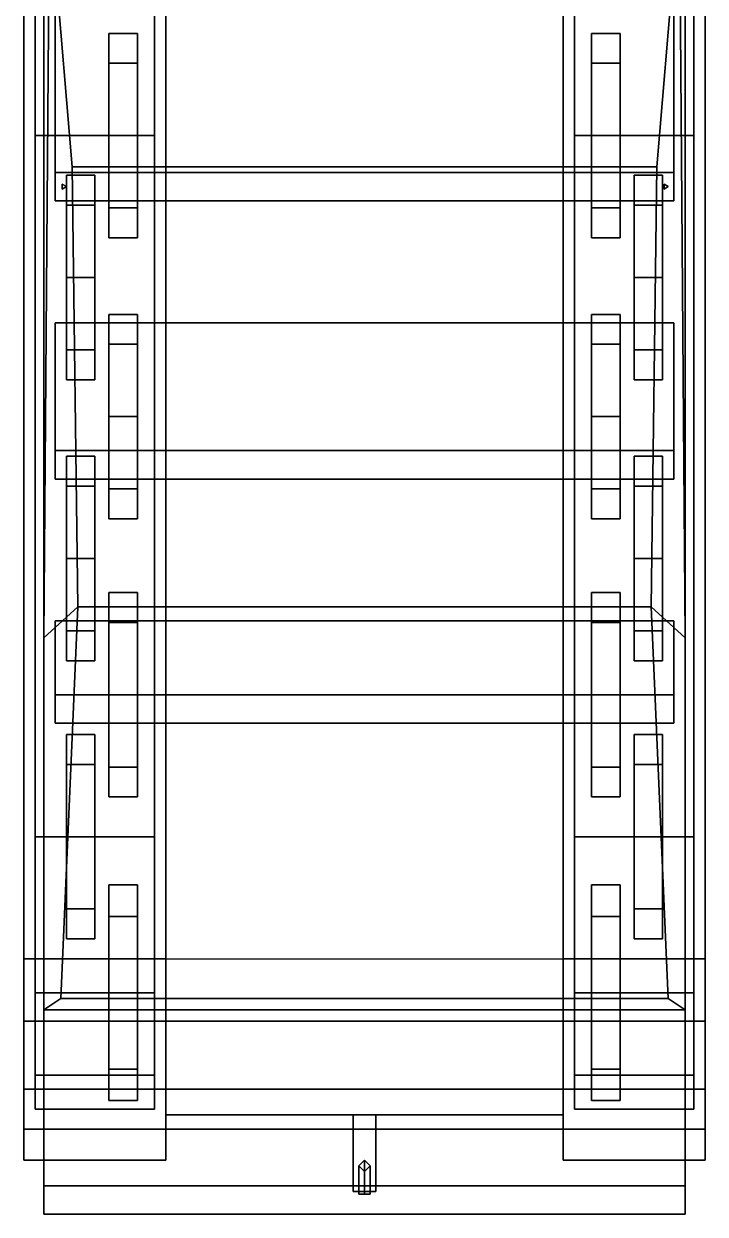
# Model space of a CAD drawing. Extents: x -1.2 to 1.2, y -3.4 to 3.4.
# Drawn here: x -1.2 to 1.2, y -3.4 to 0.794 of the extents above; entities that cross this region are included whole.
import ezdxf

# ---------------------------------------------------------------- set-up
doc = ezdxf.new("R2010")
doc.units = 0
doc.layers.get('0').update_dxf_attribs({"linetype": 'CONTINUOUS'})
for name, color, linetype in [('MUDGUARDS', 6, 'CONTINUOUS'), ('TENT', 3, 'CONTINUOUS'), ('TRACKS', 5, 'CONTINUOUS'), ('WHEELS', 2, 'CONTINUOUS')]:
    doc.layers.add(name, color=color, linetype=linetype)

msp = doc.modelspace()

# ---------------------------------------------------------------- linework, layer by layer
for points in [[(-0.7, 2.76, 0.4), (-0.7, -3.05, 0.4), (-0.7, -3.05, 0.85), (-0.7, 2.76, 0.85)], [(0.7, 2.76, 0.4), (0.7, -3.05, 0.4), (-0.7, -3.05, 0.4), (-0.7, 2.76, 0.4)], [(0.7, -3.05, 0.85), (0.7, -3.05, 0.4), (0.7, 2.76, 0.4), (0.7, 2.76, 0.85)], [(-1.13, 1.52, 1.2), (-1.13, -3.4, 1.2), (1.13, -3.4, 1.2), (1.13, 1.52, 1.2)], [(-1.13, 1.52, 1.1), (-1.13, -3.4, 1.1), (-1.13, -3.4, 1.2), (-1.13, 1.52, 1.2)], [(1.13, -3.4, 1.2), (1.13, -3.4, 1.1), (1.13, 1.52, 1.1), (1.13, 1.52, 1.2)], [(-1.09, 0.91, 1.2), (-1.09, 0.27, 1.2), (-1.09, 0.27, 1.42), (-1.09, 0.91, 1.42)], [(-1.09, 0.91, 1.42), (-1.09, 0.27, 1.42), (1.09, 0.27, 1.42), (1.09, 0.91, 1.42)], [(1.09, 0.27, 1.42), (1.09, 0.27, 1.2), (1.09, 0.91, 1.2), (1.09, 0.91, 1.42)], [(-1.09, 0.27, 1.2), (-1.09, 0.17, 1.2), (-1.09, 0.17, 1.98), (-1.09, 0.27, 1.95)], [(1.09, 0.27, 1.95), (1.09, 0.27, 1.42), (-1.09, 0.27, 1.42), (-1.09, 0.27, 1.95)], [(-1.09, 0.27, 1.95), (-1.09, 0.17, 1.98), (1.09, 0.17, 1.98), (1.09, 0.27, 1.95)], [(1.09, 0.17, 1.98), (1.09, 0.17, 1.2), (1.09, 0.27, 1.2), (1.09, 0.27, 1.95)], [(-1.05, 0.22, 1.96), (-1.065, 0.2287, 1.96), (-1.065, 0.2287, 2.48), (-1.05, 0.22, 2.49)], [(-1.065, 0.2287, 1.96), (-1.065, 0.2113, 1.96), (-1.065, 0.2113, 2.48), (-1.065, 0.2287, 2.48)], [(-1.065, 0.2113, 1.96), (-1.05, 0.22, 1.96), (-1.05, 0.22, 2.49), (-1.065, 0.2113, 2.48)], [(1.055, 0.2287, 1.96), (1.055, 0.2113, 1.96), (1.055, 0.2113, 2.5), (1.055, 0.2287, 2.5)], [(1.07, 0.22, 1.96), (1.055, 0.2287, 1.96), (1.055, 0.2287, 2.5), (1.07, 0.22, 2.49)], [(1.055, 0.2113, 1.96), (1.07, 0.22, 1.96), (1.07, 0.22, 2.49), (1.055, 0.2113, 2.5)], [(-1.09, 0.17, 1.98), (-1.09, 0.17, 1.2), (1.09, 0.17, 1.2), (1.09, 0.17, 1.98)], [(-1.09, -0.26, 1.2), (-1.09, -0.71, 1.2), (-1.09, -0.71, 1.51), (-1.09, -0.26, 1.51)], [(1.09, -0.26, 1.51), (1.09, -0.26, 1.2), (-1.09, -0.26, 1.2), (-1.09, -0.26, 1.51)], [(-1.09, -0.26, 1.51), (-1.09, -0.71, 1.51), (1.09, -0.71, 1.51), (1.09, -0.26, 1.51)], [(1.09, -0.71, 1.51), (1.09, -0.71, 1.2), (1.09, -0.26, 1.2), (1.09, -0.26, 1.51)], [(-1.09, -0.71, 1.2), (-1.09, -0.81, 1.2), (-1.09, -0.81, 1.98), (-1.09, -0.71, 1.95)], [(1.09, -0.71, 1.95), (1.09, -0.71, 1.51), (-1.09, -0.71, 1.51), (-1.09, -0.71, 1.95)], [(-1.09, -0.71, 1.95), (-1.09, -0.81, 1.98), (1.09, -0.81, 1.98), (1.09, -0.71, 1.95)], [(1.09, -0.81, 1.98), (1.09, -0.81, 1.2), (1.09, -0.71, 1.2), (1.09, -0.71, 1.95)], [(-1.09, -0.81, 1.98), (-1.09, -0.81, 1.2), (1.09, -0.81, 1.2), (1.09, -0.81, 1.98)], [(-1.09, -1.31, 1.2), (-1.09, -1.57, 1.2), (-1.09, -1.57, 1.51), (-1.09, -1.31, 1.51)], [(-1.09, -1.31, 1.51), (-1.09, -1.57, 1.51), (1.09, -1.57, 1.51), (1.09, -1.31, 1.51)], [(1.09, -1.31, 1.51), (1.09, -1.31, 1.2), (-1.09, -1.31, 1.2), (-1.09, -1.31, 1.51)], [(1.09, -1.57, 1.51), (1.09, -1.57, 1.2), (1.09, -1.31, 1.2), (1.09, -1.31, 1.51)], [(-1.09, -1.57, 1.2), (-1.09, -1.67, 1.2), (-1.09, -1.67, 1.98), (-1.09, -1.57, 1.95)], [(-1.09, -1.57, 1.95), (-1.09, -1.67, 1.98), (1.09, -1.67, 1.98), (1.09, -1.57, 1.95)], [(1.09, -1.57, 1.95), (1.09, -1.57, 1.51), (-1.09, -1.57, 1.52), (-1.09, -1.57, 1.95)], [(1.09, -1.67, 1.98), (1.09, -1.67, 1.2), (1.09, -1.57, 1.2), (1.09, -1.57, 1.95)], [(-1.09, -1.67, 1.98), (-1.09, -1.67, 1.2), (1.09, -1.67, 1.2), (1.09, -1.67, 1.98)], [(-1.13, -2.72, 1.08), (-1.13, -2.96, 0.99), (-1.13, -2.85, 1.1), (-1.13, -2.5, 1.1)], [(1.13, -2.5, 1.1), (1.13, -2.72, 1.08), (-1.13, -2.72, 1.08), (-1.13, -2.5, 1.1)], [(1.13, -2.85, 1.1), (1.13, -2.96, 0.99), (1.13, -2.72, 1.08), (1.13, -2.5, 1.1)], [(1.13, -2.72, 1.08), (1.13, -2.96, 0.99), (-1.13, -2.96, 0.99), (-1.13, -2.72, 1.08)], [(-1.13, -3.1, 0.85), (-1.13, -3.3, 0.85), (-1.13, -3.4, 1.1), (-1.13, -2.85, 1.1)], [(1.13, -3.4, 1.1), (1.13, -3.3, 0.85), (1.13, -3.1, 0.85), (1.13, -2.85, 1.1)], [(1.13, -2.96, 0.99), (1.13, -3.1, 0.85), (-1.13, -3.1, 0.85), (-1.13, -2.96, 0.99)], [(-0.7, -3.05, 0.85), (-0.7, -3.05, 0.4), (0.7, -3.05, 0.4), (0.7, -3.05, 0.85)], [(-0.04, -3.32, 0.49), (0.04, -3.32, 0.49), (0.04, -3.05, 0.49), (-0.04, -3.05, 0.49)], [(0.04, -3.05, 0.49), (0.04, -3.32, 0.49), (-0.04, -3.32, 0.49), (-0.04, -3.05, 0.49)], [(0.04, -3.05, 0.63), (0.04, -3.32, 0.63), (-0.04, -3.32, 0.63), (-0.04, -3.05, 0.63)], [(-0.04, -3.32, 0.63), (0.04, -3.32, 0.63), (0.04, -3.05, 0.63), (-0.04, -3.05, 0.63)], [(1.13, -3.1, 0.85), (1.13, -3.3, 0.85), (-1.13, -3.3, 0.85), (-1.13, -3.1, 0.85)], [(0, -3.21, 0.39), (-0.02, -3.23, 0.39), (-0.02, -3.23, 0.72), (0, -3.21, 0.74)], [(-0.02, -3.33, 0.72), (0, -3.33, 0.74), (0, -3.21, 0.74), (-0.02, -3.23, 0.72)], [(-0.02, -3.23, 0.39), (0, -3.25, 0.39), (0.02, -3.23, 0.39), (0, -3.21, 0.39)], [(0.02, -3.23, 0.39), (0, -3.21, 0.39), (0, -3.21, 0.74), (0.02, -3.23, 0.72)], [(0, -3.33, 0.74), (0.02, -3.33, 0.72), (0.02, -3.23, 0.72), (0, -3.21, 0.74)], [(-0.02, -3.23, 0.39), (0, -3.25, 0.39), (0, -3.25, 0.7), (-0.02, -3.23, 0.72)], [(0, -3.33, 0.7), (-0.02, -3.33, 0.72), (-0.02, -3.23, 0.72), (0, -3.25, 0.7)], [(0, -3.25, 0.39), (0.02, -3.23, 0.39), (0.02, -3.23, 0.72), (0, -3.25, 0.7)], [(0.02, -3.33, 0.72), (0, -3.33, 0.7), (0, -3.25, 0.7), (0.02, -3.23, 0.72)], [(-1.13, -3.4, 1.1), (-1.13, -3.3, 0.85), (1.13, -3.3, 0.85), (1.13, -3.4, 1.1)], [(0, -3.33, 0.7), (0.02, -3.33, 0.72), (0, -3.33, 0.74), (-0.02, -3.33, 0.72)], [(-1.13, -3.4, 1.2), (-1.13, -3.4, 1.1), (1.13, -3.4, 1.1), (1.13, -3.4, 1.2)]]:
    msp.add_3dface(points)
at = {"color": 1}
for points in [[(-1.13, -3.4, 1.24), (-1.13, -3.4, 1.2), (-1.13, 1.42, 1.2), (-1.13, 1.42, 1.24)], [(-1.13, 1.42, 1.2), (-1.13, -3.4, 1.2), (-1.13, -3.4, 1.24), (-1.13, 1.42, 1.24)], [(1.13, 1.42, 1.2), (1.13, -3.4, 1.2), (1.13, -3.4, 1.24), (1.13, 1.42, 1.24)], [(1.13, -3.4, 1.24), (1.13, -3.4, 1.2), (1.13, 1.42, 1.2), (1.13, 1.42, 1.24)], [(-1.13, 0.73, 1.24), (-1.13, 0.67, 1.24), (-1.13, 0.67, 1.75), (-1.13, 0.73, 1.75)], [(-1.13, 0.67, 1.75), (-1.13, 0.67, 1.24), (-1.13, 0.73, 1.24), (-1.13, 0.73, 1.75)], [(-1.13, 0.73, 1.75), (-1.13, 0.67, 1.75), (-1.13, 0.67, 1.82), (-1.13, 0.71, 1.8)], [(-1.13, 0.67, 1.82), (-1.13, 0.67, 1.75), (-1.13, 0.73, 1.75), (-1.13, 0.71, 1.8)], [(1.13, 0.67, 1.75), (1.13, 0.67, 1.24), (1.13, 0.73, 1.24), (1.13, 0.73, 1.75)], [(1.13, 0.73, 1.24), (1.13, 0.67, 1.24), (1.13, 0.67, 1.75), (1.13, 0.73, 1.75)], [(1.13, 0.67, 1.82), (1.13, 0.67, 1.75), (1.13, 0.73, 1.75), (1.13, 0.71, 1.8)], [(1.13, 0.73, 1.75), (1.13, 0.67, 1.75), (1.13, 0.67, 1.82), (1.13, 0.71, 1.8)], [(-1.13, 0.18, 1.82), (-1.13, 0.18, 1.24), (-1.13, 0.67, 1.24), (-1.13, 0.67, 1.82)], [(-1.13, 0.67, 1.24), (-1.13, 0.18, 1.24), (-1.13, 0.18, 1.82), (-1.13, 0.67, 1.82)], [(1.13, 0.67, 1.24), (1.13, 0.18, 1.24), (1.13, 0.18, 1.82), (1.13, 0.67, 1.82)], [(1.13, 0.18, 1.82), (1.13, 0.18, 1.24), (1.13, 0.67, 1.24), (1.13, 0.67, 1.82)], [(-1.13, 0.12, 1.75), (-1.13, 0.12, 1.24), (-1.13, 0.18, 1.24), (-1.13, 0.18, 1.75)], [(-1.13, 0.18, 1.24), (-1.13, 0.12, 1.24), (-1.13, 0.12, 1.75), (-1.13, 0.18, 1.75)], [(-1.13, 0.18, 1.75), (-1.13, 0.12, 1.75), (-1.13, 0.14, 1.8), (-1.13, 0.18, 1.82)], [(-1.13, 0.14, 1.8), (-1.13, 0.12, 1.75), (-1.13, 0.18, 1.75), (-1.13, 0.18, 1.82)], [(1.13, 0.18, 1.24), (1.13, 0.12, 1.24), (1.13, 0.12, 1.75), (1.13, 0.18, 1.75)], [(1.13, 0.12, 1.75), (1.13, 0.12, 1.24), (1.13, 0.18, 1.24), (1.13, 0.18, 1.75)], [(1.13, 0.14, 1.8), (1.13, 0.12, 1.75), (1.13, 0.18, 1.75), (1.13, 0.18, 1.82)], [(1.13, 0.18, 1.75), (1.13, 0.12, 1.75), (1.13, 0.14, 1.8), (1.13, 0.18, 1.82)], [(-1.13, -0.41, 1.24), (-1.13, -0.47, 1.24), (-1.13, -0.47, 1.75), (-1.13, -0.41, 1.75)], [(-1.13, -0.47, 1.75), (-1.13, -0.47, 1.24), (-1.13, -0.41, 1.24), (-1.13, -0.41, 1.75)], [(-1.13, -0.41, 1.75), (-1.13, -0.47, 1.75), (-1.13, -0.47, 1.82), (-1.13, -0.43, 1.8)], [(-1.13, -0.47, 1.82), (-1.13, -0.47, 1.75), (-1.13, -0.41, 1.75), (-1.13, -0.43, 1.8)], [(1.13, -0.47, 1.82), (1.13, -0.47, 1.75), (1.13, -0.41, 1.75), (1.13, -0.43, 1.8)], [(1.13, -0.41, 1.75), (1.13, -0.47, 1.75), (1.13, -0.47, 1.82), (1.13, -0.43, 1.8)], [(1.13, -0.47, 1.75), (1.13, -0.47, 1.24), (1.13, -0.41, 1.24), (1.13, -0.41, 1.75)], [(1.13, -0.41, 1.24), (1.13, -0.47, 1.24), (1.13, -0.47, 1.75), (1.13, -0.41, 1.75)], [(-1.13, -0.89, 1.82), (-1.13, -0.89, 1.24), (-1.13, -0.47, 1.24), (-1.13, -0.47, 1.82)], [(-1.13, -0.47, 1.24), (-1.13, -0.89, 1.24), (-1.13, -0.89, 1.82), (-1.13, -0.47, 1.82)], [(1.13, -0.47, 1.24), (1.13, -0.89, 1.24), (1.13, -0.89, 1.82), (1.13, -0.47, 1.82)], [(1.13, -0.89, 1.82), (1.13, -0.89, 1.24), (1.13, -0.47, 1.24), (1.13, -0.47, 1.82)], [(-1.13, -0.89, 1.24), (-1.13, -0.95, 1.24), (-1.13, -0.95, 1.75), (-1.13, -0.89, 1.75)], [(-1.13, -0.95, 1.75), (-1.13, -0.95, 1.24), (-1.13, -0.89, 1.24), (-1.13, -0.89, 1.75)], [(-1.13, -0.89, 1.75), (-1.13, -0.95, 1.75), (-1.13, -0.93, 1.8), (-1.13, -0.89, 1.82)], [(-1.13, -0.93, 1.8), (-1.13, -0.95, 1.75), (-1.13, -0.89, 1.75), (-1.13, -0.89, 1.82)], [(1.13, -0.95, 1.75), (1.13, -0.95, 1.24), (1.13, -0.89, 1.24), (1.13, -0.89, 1.75)], [(1.13, -0.89, 1.24), (1.13, -0.95, 1.24), (1.13, -0.95, 1.75), (1.13, -0.89, 1.75)], [(1.13, -0.93, 1.8), (1.13, -0.95, 1.75), (1.13, -0.89, 1.75), (1.13, -0.89, 1.82)], [(1.13, -0.89, 1.75), (1.13, -0.95, 1.75), (1.13, -0.93, 1.8), (1.13, -0.89, 1.82)], [(-1.13, -1.47, 1.24), (-1.13, -1.53, 1.24), (-1.13, -1.53, 1.75), (-1.13, -1.47, 1.75)], [(-1.13, -1.53, 1.75), (-1.13, -1.53, 1.24), (-1.13, -1.47, 1.24), (-1.13, -1.47, 1.75)], [(-1.13, -1.47, 1.75), (-1.13, -1.53, 1.75), (-1.13, -1.53, 1.82), (-1.13, -1.49, 1.8)], [(-1.13, -1.53, 1.82), (-1.13, -1.53, 1.75), (-1.13, -1.47, 1.75), (-1.13, -1.49, 1.8)], [(1.13, -1.53, 1.75), (1.13, -1.53, 1.24), (1.13, -1.47, 1.24), (1.13, -1.47, 1.75)], [(1.13, -1.47, 1.24), (1.13, -1.53, 1.24), (1.13, -1.53, 1.75), (1.13, -1.47, 1.75)], [(1.13, -1.53, 1.82), (1.13, -1.53, 1.75), (1.13, -1.47, 1.75), (1.13, -1.49, 1.8)], [(1.13, -1.47, 1.75), (1.13, -1.53, 1.75), (1.13, -1.53, 1.82), (1.13, -1.49, 1.8)], [(-1.13, -3.4, 1.82), (-1.13, -3.4, 1.24), (-1.13, -1.53, 1.24), (-1.13, -1.53, 1.82)], [(-1.13, -1.53, 1.24), (-1.13, -3.4, 1.24), (-1.13, -3.4, 1.82), (-1.13, -1.53, 1.82)], [(1.13, -1.53, 1.24), (1.13, -3.4, 1.24), (1.13, -3.4, 1.82), (1.13, -1.53, 1.82)], [(1.13, -3.4, 1.82), (1.13, -3.4, 1.24), (1.13, -1.53, 1.24), (1.13, -1.53, 1.82)], [(1.13, -3.4, 1.82), (1.13, -3.4, 1.2), (-1.13, -3.4, 1.2), (-1.13, -3.4, 1.82)], [(-1.13, -3.4, 1.2), (1.13, -3.4, 1.2), (1.13, -3.4, 1.82), (-1.13, -3.4, 1.82)]]:
    msp.add_3dface(points, dxfattribs=at)
at = {"layer": 'MUDGUARDS'}
for points in [[(-0.7, 1.75, 0.84), (-0.7, -2.96, 0.85), (-0.7, -2.96, 0.99), (-0.7, 1.67, 0.97)], [(0.7, -2.96, 0.99), (0.7, -2.96, 0.85), (0.7, 1.75, 0.84), (0.7, 1.67, 0.97)], [(-0.7, 1.67, 0.97), (-0.7, -2.96, 0.99), (-0.7, -2.72, 1.08), (-0.7, 1.52, 1.07)], [(0.7, -2.72, 1.08), (0.7, -2.96, 0.99), (0.7, 1.67, 0.97), (0.7, 1.52, 1.07)], [(-0.7, 1.37, 1.1), (-0.7, -2.5, 1.1), (-1.2, -2.5, 1.1), (-1.2, 1.37, 1.1)], [(-1.2, -2.5, 1.1), (-0.7, -2.5, 1.1), (-0.7, 1.37, 1.1), (-1.2, 1.37, 1.1)], [(-0.7, 1.37, 1.07), (-0.7, -2.72, 1.08), (-0.7, -2.5, 1.1), (-0.7, 1.37, 1.1)], [(1.2, 1.37, 1.1), (1.2, -2.5, 1.1), (0.7, -2.5, 1.1), (0.7, 1.37, 1.1)], [(0.7, -2.5, 1.1), (1.2, -2.5, 1.1), (1.2, 1.37, 1.1), (0.7, 1.37, 1.1)], [(0.7, -2.5, 1.1), (0.7, -2.72, 1.08), (0.7, 1.37, 1.07), (0.7, 1.37, 1.1)], [(-0.7, -2.5, 1.1), (-0.7, -2.72, 1.08), (-1.2, -2.72, 1.08), (-1.2, -2.5, 1.1)], [(-1.2, -2.72, 1.08), (-0.7, -2.72, 1.08), (-0.7, -2.5, 1.1), (-1.2, -2.5, 1.1)], [(0.7, -2.72, 1.08), (1.2, -2.72, 1.08), (1.2, -2.5, 1.1), (0.7, -2.5, 1.1)], [(1.2, -2.5, 1.1), (1.2, -2.72, 1.08), (0.7, -2.72, 1.08), (0.7, -2.5, 1.1)], [(-1.2, -2.96, 0.99), (-0.7, -2.96, 0.99), (-0.7, -2.72, 1.08), (-1.2, -2.72, 1.08)], [(-0.7, -2.72, 1.08), (-0.7, -2.96, 0.99), (-1.2, -2.96, 0.99), (-1.2, -2.72, 1.08)], [(1.2, -2.72, 1.08), (1.2, -2.96, 0.99), (0.7, -2.96, 0.99), (0.7, -2.72, 1.08)], [(0.7, -2.96, 0.99), (1.2, -2.96, 0.99), (1.2, -2.72, 1.08), (0.7, -2.72, 1.08)], [(-0.7, -2.96, 0.99), (-0.7, -3.1, 0.85), (-1.2, -3.1, 0.85), (-1.2, -2.96, 0.99)], [(-1.2, -3.1, 0.85), (-0.7, -3.1, 0.85), (-0.7, -2.96, 0.99), (-1.2, -2.96, 0.99)], [(-0.7, -3.19, 0.67), (-0.7, -3.1, 0.85), (-0.7, -2.96, 0.99), (-0.7, -2.96, 0.67)], [(-0.7, -2.96, 0.99), (-0.7, -3.1, 0.85), (-0.7, -3.19, 0.67), (-0.7, -2.96, 0.67)], [(0.7, -3.1, 0.85), (1.2, -3.1, 0.85), (1.2, -2.96, 0.99), (0.7, -2.96, 0.99)], [(1.2, -2.96, 0.99), (1.2, -3.1, 0.85), (0.7, -3.1, 0.85), (0.7, -2.96, 0.99)], [(0.7, -2.96, 0.99), (0.7, -3.1, 0.85), (0.7, -3.19, 0.67), (0.7, -2.96, 0.67)], [(0.7, -3.19, 0.67), (0.7, -3.1, 0.85), (0.7, -2.96, 0.99), (0.7, -2.96, 0.67)], [(-1.2, -3.21, 0.63), (-0.7, -3.21, 0.63), (-0.7, -3.1, 0.85), (-1.2, -3.1, 0.85)], [(-0.7, -3.1, 0.85), (-0.7, -3.21, 0.63), (-1.2, -3.21, 0.63), (-1.2, -3.1, 0.85)], [(1.2, -3.1, 0.85), (1.2, -3.21, 0.63), (0.7, -3.21, 0.63), (0.7, -3.1, 0.85)], [(0.7, -3.21, 0.63), (1.2, -3.21, 0.63), (1.2, -3.1, 0.85), (0.7, -3.1, 0.85)]]:
    msp.add_3dface(points, dxfattribs=at)
at = {"layer": 'TENT'}
for points in [[(-1.11, 1.24, 2.39), (-1.13, -1.37, 2.33), (-1.01, -1.26, 2.64), (-1.03, 0.29, 2.61)], [(-1.01, -1.26, 2.64), (-1.13, -1.37, 2.33), (-1.11, 1.24, 2.39), (-1.03, 0.29, 2.61)], [(1.03, 0.29, 2.61), (-1.03, 0.29, 2.61), (-1.11, 1.24, 2.39), (1.11, 1.24, 2.39)], [(-1.11, 1.24, 2.39), (-1.03, 0.29, 2.61), (1.03, 0.29, 2.61), (1.11, 1.24, 2.39)], [(1.01, -1.26, 2.64), (1.13, -1.37, 2.33), (1.11, 1.24, 2.39), (1.03, 0.29, 2.61)], [(1.11, 1.24, 2.39), (1.13, -1.37, 2.33), (1.01, -1.26, 2.64), (1.03, 0.29, 2.61)], [(-1.03, 0.29, 2.61), (-1.01, -1.26, 2.64), (1.01, -1.26, 2.64), (1.03, 0.29, 2.61)], [(1.01, -1.26, 2.64), (-1.01, -1.26, 2.64), (-1.03, 0.29, 2.61), (1.03, 0.29, 2.61)], [(-1.13, -1.37, 2.33), (-1.13, -2.68, 2.33), (-1.07, -2.64, 2.52), (-1.01, -1.26, 2.64)], [(-1.07, -2.64, 2.52), (-1.13, -2.68, 2.33), (-1.13, -1.37, 2.33), (-1.01, -1.26, 2.64)], [(1.07, -2.64, 2.52), (-1.07, -2.64, 2.52), (-1.01, -1.26, 2.64), (1.01, -1.26, 2.64)], [(-1.01, -1.26, 2.64), (-1.07, -2.64, 2.52), (1.07, -2.64, 2.52), (1.01, -1.26, 2.64)], [(1.13, -1.37, 2.33), (1.13, -2.68, 2.33), (1.07, -2.64, 2.52), (1.01, -1.26, 2.64)], [(1.07, -2.64, 2.52), (1.13, -2.68, 2.33), (1.13, -1.37, 2.33), (1.01, -1.26, 2.64)], [(-1.13, -2.68, 2.33), (-1.13, -2.71, 1.82), (-1.13, -1.55, 1.82), (-1.13, -1.37, 2.33)], [(-1.13, -1.55, 1.82), (-1.13, -2.71, 1.82), (-1.13, -2.68, 2.33), (-1.13, -1.37, 2.33)], [(1.13, -2.68, 2.33), (1.13, -2.71, 1.82), (1.13, -1.55, 1.82), (1.13, -1.37, 2.33)], [(1.13, -1.55, 1.82), (1.13, -2.71, 1.82), (1.13, -2.68, 2.33), (1.13, -1.37, 2.33)], [(1.13, -2.68, 2.33), (-1.13, -2.68, 2.33), (-1.07, -2.64, 2.52), (1.07, -2.64, 2.52)], [(-1.07, -2.64, 2.52), (-1.13, -2.68, 2.33), (1.13, -2.68, 2.33), (1.07, -2.64, 2.52)]]:
    msp.add_3dface(points, dxfattribs=at)
at = {"layer": 'TRACKS'}
for points in [[(-1.16, 0.4), (-0.74, 0.4), (-0.74, 1.21, 0.13), (-1.16, 1.21, 0.13)], [(-0.74, 1.21, 0.13), (-0.74, 0.4), (-1.16, 0.4), (-1.16, 1.21, 0.13)], [(-1.16, 1.21, 0.93), (-0.74, 1.21, 0.93), (-0.74, 0.4, 0.76), (-1.16, 0.4, 0.76)], [(-0.74, 0.4, 0.76), (-0.74, 1.21, 0.93), (-1.16, 1.21, 0.93), (-1.16, 0.4, 0.76)], [(0.74, 0.4), (1.16, 0.4), (1.16, 1.21, 0.13), (0.74, 1.21, 0.13)], [(1.16, 1.21, 0.13), (1.16, 0.4), (0.74, 0.4), (0.74, 1.21, 0.13)], [(0.74, 1.21, 0.93), (1.16, 1.21, 0.93), (1.16, 0.4, 0.76), (0.74, 0.4, 0.76)], [(1.16, 0.4, 0.76), (1.16, 1.21, 0.93), (0.74, 1.21, 0.93), (0.74, 0.4, 0.76)], [(-0.74, 0.4), (-0.74, -2.07), (-1.16, -2.07), (-1.16, 0.4)], [(-1.16, -2.07), (-0.74, -2.07), (-0.74, 0.4), (-1.16, 0.4)], [(-0.74, -2.07, 0.76), (-0.74, 0.4, 0.76), (-1.16, 0.4, 0.76), (-1.16, -2.07, 0.76)], [(-1.16, 0.4, 0.76), (-0.74, 0.4, 0.76), (-0.74, -2.07, 0.76), (-1.16, -2.07, 0.76)], [(1.16, 0.4), (1.16, -2.07), (0.74, -2.07), (0.74, 0.4)], [(0.74, -2.07), (1.16, -2.07), (1.16, 0.4), (0.74, 0.4)], [(1.16, -2.07, 0.76), (1.16, 0.4, 0.76), (0.74, 0.4, 0.76), (0.74, -2.07, 0.76)], [(0.74, 0.4, 0.76), (1.16, 0.4, 0.76), (1.16, -2.07, 0.76), (0.74, -2.07, 0.76)], [(-1.16, -2.07, 0.76), (-0.74, -2.07, 0.76), (-0.74, -2.62, 0.85), (-1.16, -2.62, 0.85)], [(-0.74, -2.62, 0.85), (-0.74, -2.07, 0.76), (-1.16, -2.07, 0.76), (-1.16, -2.62, 0.85)], [(-0.74, -2.07), (-0.74, -2.62, 0.03), (-1.16, -2.62, 0.03), (-1.16, -2.07)], [(-1.16, -2.62, 0.03), (-0.74, -2.62, 0.03), (-0.74, -2.07), (-1.16, -2.07)], [(1.16, -2.07), (1.16, -2.62, 0.03), (0.74, -2.62, 0.03), (0.74, -2.07)], [(0.74, -2.62, 0.03), (1.16, -2.62, 0.03), (1.16, -2.07), (0.74, -2.07)], [(0.74, -2.07, 0.76), (1.16, -2.07, 0.76), (1.16, -2.62, 0.85), (0.74, -2.62, 0.85)], [(1.16, -2.62, 0.85), (1.16, -2.07, 0.76), (0.74, -2.07, 0.76), (0.74, -2.62, 0.85)], [(-0.74, -2.91, 0.75), (-0.74, -2.62, 0.85), (-1.16, -2.62, 0.85), (-1.16, -2.91, 0.75)], [(-1.16, -2.62, 0.85), (-0.74, -2.62, 0.85), (-0.74, -2.91, 0.75), (-1.16, -2.91, 0.75)], [(-1.16, -2.91, 0.15), (-0.74, -2.91, 0.15), (-0.74, -2.62, 0.03), (-1.16, -2.62, 0.03)], [(-0.74, -2.62, 0.03), (-0.74, -2.91, 0.15), (-1.16, -2.91, 0.15), (-1.16, -2.62, 0.03)], [(0.74, -2.91, 0.15), (1.16, -2.91, 0.15), (1.16, -2.62, 0.03), (0.74, -2.62, 0.03)], [(1.16, -2.62, 0.03), (1.16, -2.91, 0.15), (0.74, -2.91, 0.15), (0.74, -2.62, 0.03)], [(1.16, -2.91, 0.75), (1.16, -2.62, 0.85), (0.74, -2.62, 0.85), (0.74, -2.91, 0.75)], [(0.74, -2.62, 0.85), (1.16, -2.62, 0.85), (1.16, -2.91, 0.75), (0.74, -2.91, 0.75)], [(-1.16, -2.91, 0.75), (-0.74, -2.91, 0.75), (-0.74, -3.03, 0.45), (-1.16, -3.03, 0.45)], [(-0.74, -3.03, 0.45), (-0.74, -2.91, 0.75), (-1.16, -2.91, 0.75), (-1.16, -3.03, 0.45)], [(-0.74, -2.91, 0.15), (-0.74, -3.03, 0.45), (-1.16, -3.03, 0.45), (-1.16, -2.91, 0.15)], [(-1.16, -3.03, 0.45), (-0.74, -3.03, 0.45), (-0.74, -2.91, 0.15), (-1.16, -2.91, 0.15)], [(1.16, -2.91, 0.15), (1.16, -3.03, 0.45), (0.74, -3.03, 0.45), (0.74, -2.91, 0.15)], [(0.74, -3.03, 0.45), (1.16, -3.03, 0.45), (1.16, -2.91, 0.15), (0.74, -2.91, 0.15)], [(0.74, -2.91, 0.75), (1.16, -2.91, 0.75), (1.16, -3.03, 0.45), (0.74, -3.03, 0.45)], [(1.16, -3.03, 0.45), (1.16, -2.91, 0.75), (0.74, -2.91, 0.75), (0.74, -3.03, 0.45)]]:
    msp.add_3dface(points, dxfattribs=at)
at = {"layer": 'WHEELS'}
for points in [[(-0.8, 0.6546, 0.6346), (-0.8, 0.76, 0.38), (-0.9, 0.76, 0.38), (-0.9, 0.6546, 0.6346)], [(-0.8, 0.76, 0.38), (-0.8, 0.6546, 0.1254), (-0.9, 0.6546, 0.1254), (-0.9, 0.76, 0.38)], [(-0.9, 0.4, 0.74), (-0.9, 0.6546, 0.6346), (-0.9, 0.76, 0.38), (-0.9, 0.1454, 0.6346)], [(-0.9, 0.1454, 0.6346), (-0.9, 0.76, 0.38), (-0.9, 0.6546, 0.1254), (-0.9, 0.04, 0.38)], [(-0.8, 0.4, 0.74), (-0.8, 0.6546, 0.1254), (-0.8, 0.76, 0.38), (-0.8, 0.6546, 0.6346)], [(0.8, 0.1454, 0.6346), (0.8, 0.76, 0.38), (0.8, 0.6546, 0.1254), (0.8, 0.04, 0.38)], [(0.9, 0.76, 0.38), (0.9, 0.6546, 0.1254), (0.8, 0.6546, 0.1254), (0.8, 0.76, 0.38)], [(0.8, 0.4, 0.74), (0.8, 0.6546, 0.6346), (0.8, 0.76, 0.38), (0.8, 0.1454, 0.6346)], [(0.9, 0.6546, 0.6346), (0.9, 0.76, 0.38), (0.8, 0.76, 0.38), (0.8, 0.6546, 0.6346)], [(0.9, 0.4, 0.74), (0.9, 0.6546, 0.1254), (0.9, 0.76, 0.38), (0.9, 0.6546, 0.6346)], [(-0.8, 0.4, 0.74), (-0.8, 0.6546, 0.6346), (-0.9, 0.6546, 0.6346), (-0.9, 0.4, 0.74)], [(-0.8, 0.6546, 0.1254), (-0.8, 0.4, 0.02), (-0.9, 0.4, 0.02), (-0.9, 0.6546, 0.1254)], [(-0.9, 0.04, 0.38), (-0.9, 0.6546, 0.1254), (-0.9, 0.4, 0.02), (-0.9, 0.1454, 0.1254)], [(-0.8, 0.1454, 0.6346), (-0.8, 0.4, 0.02), (-0.8, 0.6546, 0.1254), (-0.8, 0.4, 0.74)], [(0.8, 0.04, 0.38), (0.8, 0.6546, 0.1254), (0.8, 0.4, 0.02), (0.8, 0.1454, 0.1254)], [(0.9, 0.6546, 0.1254), (0.9, 0.4, 0.02), (0.8, 0.4, 0.02), (0.8, 0.6546, 0.1254)], [(0.9, 0.4, 0.74), (0.9, 0.6546, 0.6346), (0.8, 0.6546, 0.6346), (0.8, 0.4, 0.74)], [(0.9, 0.1454, 0.6346), (0.9, 0.4, 0.02), (0.9, 0.6546, 0.1254), (0.9, 0.4, 0.74)], [(-0.8, 0.1454, 0.6346), (-0.8, 0.4, 0.74), (-0.9, 0.4, 0.74), (-0.9, 0.1454, 0.6346)], [(-0.8, 0.4, 0.02), (-0.8, 0.1454, 0.1254), (-0.9, 0.1454, 0.1254), (-0.9, 0.4, 0.02)], [(-0.8, 0.04, 0.38), (-0.8, 0.1454, 0.1254), (-0.8, 0.4, 0.02), (-0.8, 0.1454, 0.6346)], [(0.9, 0.4, 0.02), (0.9, 0.1454, 0.1254), (0.8, 0.1454, 0.1254), (0.8, 0.4, 0.02)], [(0.9, 0.1454, 0.6346), (0.9, 0.4, 0.74), (0.8, 0.4, 0.74), (0.8, 0.1454, 0.6346)], [(0.9, 0.04, 0.38), (0.9, 0.1454, 0.1254), (0.9, 0.4, 0.02), (0.9, 0.1454, 0.6346)], [(-0.95, 0.1546, 0.6346), (-0.95, 0.26, 0.38), (-1.05, 0.26, 0.38), (-1.05, 0.1546, 0.6346)], [(-0.95, 0.26, 0.38), (-0.95, 0.1546, 0.1254), (-1.05, 0.1546, 0.1254), (-1.05, 0.26, 0.38)], [(-1.05, -0.1, 0.74), (-1.05, 0.1546, 0.6346), (-1.05, 0.26, 0.38), (-1.05, -0.3546, 0.6346)], [(-1.05, -0.3546, 0.6346), (-1.05, 0.26, 0.38), (-1.05, 0.1546, 0.1254), (-1.05, -0.46, 0.38)], [(-0.95, -0.3546, 0.1254), (-0.95, 0.26, 0.38), (-0.95, 0.1546, 0.6346), (-0.95, -0.46, 0.38)], [(-0.95, -0.1, 0.02), (-0.95, 0.1546, 0.1254), (-0.95, 0.26, 0.38), (-0.95, -0.3546, 0.1254)], [(0.95, -0.3546, 0.6346), (0.95, 0.26, 0.38), (0.95, 0.1546, 0.1254), (0.95, -0.46, 0.38)], [(1.05, 0.26, 0.38), (1.05, 0.1546, 0.1254), (0.95, 0.1546, 0.1254), (0.95, 0.26, 0.38)], [(0.95, -0.1, 0.74), (0.95, 0.1546, 0.6346), (0.95, 0.26, 0.38), (0.95, -0.3546, 0.6346)], [(1.05, 0.1546, 0.6346), (1.05, 0.26, 0.38), (0.95, 0.26, 0.38), (0.95, 0.1546, 0.6346)], [(1.05, -0.1, 0.02), (1.05, 0.1546, 0.1254), (1.05, 0.26, 0.38), (1.05, -0.3546, 0.1254)], [(1.05, -0.3546, 0.1254), (1.05, 0.26, 0.38), (1.05, 0.1546, 0.6346), (1.05, -0.46, 0.38)], [(-0.95, -0.1, 0.74), (-0.95, 0.1546, 0.6346), (-1.05, 0.1546, 0.6346), (-1.05, -0.1, 0.74)], [(-0.95, 0.1546, 0.1254), (-0.95, -0.1, 0.02), (-1.05, -0.1, 0.02), (-1.05, 0.1546, 0.1254)], [(-1.05, -0.46, 0.38), (-1.05, 0.1546, 0.1254), (-1.05, -0.1, 0.02), (-1.05, -0.3546, 0.1254)], [(-0.95, -0.46, 0.38), (-0.95, 0.1546, 0.6346), (-0.95, -0.1, 0.74), (-0.95, -0.3546, 0.6346)], [(-0.8, 0.04, 0.38), (-0.8, 0.1454, 0.6346), (-0.9, 0.1454, 0.6346), (-0.9, 0.04, 0.38)], [(-0.8, 0.1454, 0.1254), (-0.8, 0.04, 0.38), (-0.9, 0.04, 0.38), (-0.9, 0.1454, 0.1254)], [(0.9, 0.1454, 0.1254), (0.9, 0.04, 0.38), (0.8, 0.04, 0.38), (0.8, 0.1454, 0.1254)], [(0.9, 0.04, 0.38), (0.9, 0.1454, 0.6346), (0.8, 0.1454, 0.6346), (0.8, 0.04, 0.38)], [(0.95, -0.46, 0.38), (0.95, 0.1546, 0.1254), (0.95, -0.1, 0.02), (0.95, -0.3546, 0.1254)], [(1.05, 0.1546, 0.1254), (1.05, -0.1, 0.02), (0.95, -0.1, 0.02), (0.95, 0.1546, 0.1254)], [(1.05, -0.1, 0.74), (1.05, 0.1546, 0.6346), (0.95, 0.1546, 0.6346), (0.95, -0.1, 0.74)], [(1.05, -0.46, 0.38), (1.05, 0.1546, 0.6346), (1.05, -0.1, 0.74), (1.05, -0.3546, 0.6346)], [(-0.95, -0.3546, 0.6346), (-0.95, -0.1, 0.74), (-1.05, -0.1, 0.74), (-1.05, -0.3546, 0.6346)], [(-0.95, -0.1, 0.02), (-0.95, -0.3546, 0.1254), (-1.05, -0.3546, 0.1254), (-1.05, -0.1, 0.02)], [(1.05, -0.1, 0.02), (1.05, -0.3546, 0.1254), (0.95, -0.3546, 0.1254), (0.95, -0.1, 0.02)], [(1.05, -0.3546, 0.6346), (1.05, -0.1, 0.74), (0.95, -0.1, 0.74), (0.95, -0.3546, 0.6346)], [(-0.9, -0.8446, 0.6346), (-0.9, -0.23, 0.38), (-0.9, -0.3354, 0.1254), (-0.9, -0.95, 0.38)], [(-0.8, -0.23, 0.38), (-0.8, -0.3354, 0.1254), (-0.9, -0.3354, 0.1254), (-0.9, -0.23, 0.38)], [(-0.9, -0.59, 0.74), (-0.9, -0.3354, 0.6346), (-0.9, -0.23, 0.38), (-0.9, -0.8446, 0.6346)], [(-0.8, -0.3354, 0.6346), (-0.8, -0.23, 0.38), (-0.9, -0.23, 0.38), (-0.9, -0.3354, 0.6346)], [(-0.8, -0.59, 0.74), (-0.8, -0.3354, 0.1254), (-0.8, -0.23, 0.38), (-0.8, -0.3354, 0.6346)], [(0.9, -0.23, 0.38), (0.9, -0.3354, 0.1254), (0.8, -0.3354, 0.1254), (0.8, -0.23, 0.38)], [(0.8, -0.8446, 0.6346), (0.8, -0.23, 0.38), (0.8, -0.3354, 0.1254), (0.8, -0.95, 0.38)], [(0.9, -0.3354, 0.6346), (0.9, -0.23, 0.38), (0.8, -0.23, 0.38), (0.8, -0.3354, 0.6346)], [(0.8, -0.59, 0.74), (0.8, -0.3354, 0.6346), (0.8, -0.23, 0.38), (0.8, -0.8446, 0.6346)], [(0.9, -0.59, 0.74), (0.9, -0.3354, 0.1254), (0.9, -0.23, 0.38), (0.9, -0.3354, 0.6346)], [(-0.9, -0.95, 0.38), (-0.9, -0.3354, 0.1254), (-0.9, -0.59, 0.02), (-0.9, -0.8446, 0.1254)], [(-0.8, -0.3354, 0.1254), (-0.8, -0.59, 0.02), (-0.9, -0.59, 0.02), (-0.9, -0.3354, 0.1254)], [(-0.8, -0.59, 0.74), (-0.8, -0.3354, 0.6346), (-0.9, -0.3354, 0.6346), (-0.9, -0.59, 0.74)], [(-0.8, -0.8446, 0.6346), (-0.8, -0.59, 0.02), (-0.8, -0.3354, 0.1254), (-0.8, -0.59, 0.74)], [(0.8, -0.95, 0.38), (0.8, -0.3354, 0.1254), (0.8, -0.59, 0.02), (0.8, -0.8446, 0.1254)], [(0.9, -0.3354, 0.1254), (0.9, -0.59, 0.02), (0.8, -0.59, 0.02), (0.8, -0.3354, 0.1254)], [(0.9, -0.59, 0.74), (0.9, -0.3354, 0.6346), (0.8, -0.3354, 0.6346), (0.8, -0.59, 0.74)], [(0.9, -0.8446, 0.6346), (0.9, -0.59, 0.02), (0.9, -0.3354, 0.1254), (0.9, -0.59, 0.74)], [(-0.95, -0.46, 0.38), (-0.95, -0.3546, 0.6346), (-1.05, -0.3546, 0.6346), (-1.05, -0.46, 0.38)], [(-0.95, -0.3546, 0.1254), (-0.95, -0.46, 0.38), (-1.05, -0.46, 0.38), (-1.05, -0.3546, 0.1254)], [(1.05, -0.3546, 0.1254), (1.05, -0.46, 0.38), (0.95, -0.46, 0.38), (0.95, -0.3546, 0.1254)], [(1.05, -0.46, 0.38), (1.05, -0.3546, 0.6346), (0.95, -0.3546, 0.6346), (0.95, -0.46, 0.38)], [(-0.8, -0.59, 0.02), (-0.8, -0.8446, 0.1254), (-0.9, -0.8446, 0.1254), (-0.9, -0.59, 0.02)], [(-0.8, -0.8446, 0.6346), (-0.8, -0.59, 0.74), (-0.9, -0.59, 0.74), (-0.9, -0.8446, 0.6346)], [(-0.8, -0.95, 0.38), (-0.8, -0.8446, 0.1254), (-0.8, -0.59, 0.02), (-0.8, -0.8446, 0.6346)], [(0.9, -0.59, 0.02), (0.9, -0.8446, 0.1254), (0.8, -0.8446, 0.1254), (0.8, -0.59, 0.02)], [(0.9, -0.8446, 0.6346), (0.9, -0.59, 0.74), (0.8, -0.59, 0.74), (0.8, -0.8446, 0.6346)], [(0.9, -0.95, 0.38), (0.9, -0.8446, 0.1254), (0.9, -0.59, 0.02), (0.9, -0.8446, 0.6346)], [(-1.05, -1.3446, 0.6346), (-1.05, -0.73, 0.38), (-1.05, -0.8354, 0.1254), (-1.05, -1.45, 0.38)], [(-0.95, -0.73, 0.38), (-0.95, -0.8354, 0.1254), (-1.05, -0.8354, 0.1254), (-1.05, -0.73, 0.38)], [(-1.05, -1.09, 0.74), (-1.05, -0.8354, 0.6346), (-1.05, -0.73, 0.38), (-1.05, -1.3446, 0.6346)], [(-0.95, -0.8354, 0.6346), (-0.95, -0.73, 0.38), (-1.05, -0.73, 0.38), (-1.05, -0.8354, 0.6346)], [(-0.95, -1.09, 0.02), (-0.95, -0.8354, 0.1254), (-0.95, -0.73, 0.38), (-0.95, -1.3446, 0.1254)], [(-0.95, -1.3446, 0.1254), (-0.95, -0.73, 0.38), (-0.95, -0.8354, 0.6346), (-0.95, -1.45, 0.38)], [(0.95, -1.3446, 0.6346), (0.95, -0.73, 0.38), (0.95, -0.8354, 0.1254), (0.95, -1.45, 0.38)], [(1.05, -0.73, 0.38), (1.05, -0.8354, 0.1254), (0.95, -0.8354, 0.1254), (0.95, -0.73, 0.38)], [(0.95, -1.09, 0.74), (0.95, -0.8354, 0.6346), (0.95, -0.73, 0.38), (0.95, -1.3446, 0.6346)], [(1.05, -0.8354, 0.6346), (1.05, -0.73, 0.38), (0.95, -0.73, 0.38), (0.95, -0.8354, 0.6346)], [(1.05, -1.09, 0.02), (1.05, -0.8354, 0.1254), (1.05, -0.73, 0.38), (1.05, -1.3446, 0.1254)], [(1.05, -1.3446, 0.1254), (1.05, -0.73, 0.38), (1.05, -0.8354, 0.6346), (1.05, -1.45, 0.38)], [(-1.05, -1.45, 0.38), (-1.05, -0.8354, 0.1254), (-1.05, -1.09, 0.02), (-1.05, -1.3446, 0.1254)], [(-0.95, -0.8354, 0.1254), (-0.95, -1.09, 0.02), (-1.05, -1.09, 0.02), (-1.05, -0.8354, 0.1254)], [(-0.95, -1.09, 0.74), (-0.95, -0.8354, 0.6346), (-1.05, -0.8354, 0.6346), (-1.05, -1.09, 0.74)], [(-0.95, -1.45, 0.38), (-0.95, -0.8354, 0.6346), (-0.95, -1.09, 0.74), (-0.95, -1.3446, 0.6346)], [(0.95, -1.45, 0.38), (0.95, -0.8354, 0.1254), (0.95, -1.09, 0.02), (0.95, -1.3446, 0.1254)], [(1.05, -0.8354, 0.1254), (1.05, -1.09, 0.02), (0.95, -1.09, 0.02), (0.95, -0.8354, 0.1254)], [(1.05, -1.09, 0.74), (1.05, -0.8354, 0.6346), (0.95, -0.8354, 0.6346), (0.95, -1.09, 0.74)], [(1.05, -1.45, 0.38), (1.05, -0.8354, 0.6346), (1.05, -1.09, 0.74), (1.05, -1.3446, 0.6346)], [(-0.8, -0.8446, 0.1254), (-0.8, -0.95, 0.38), (-0.9, -0.95, 0.38), (-0.9, -0.8446, 0.1254)], [(-0.8, -0.95, 0.38), (-0.8, -0.8446, 0.6346), (-0.9, -0.8446, 0.6346), (-0.9, -0.95, 0.38)], [(0.9, -0.8446, 0.1254), (0.9, -0.95, 0.38), (0.8, -0.95, 0.38), (0.8, -0.8446, 0.1254)], [(0.9, -0.95, 0.38), (0.9, -0.8446, 0.6346), (0.8, -0.8446, 0.6346), (0.8, -0.95, 0.38)], [(-0.95, -1.09, 0.02), (-0.95, -1.3446, 0.1254), (-1.05, -1.3446, 0.1254), (-1.05, -1.09, 0.02)], [(-0.95, -1.3446, 0.6346), (-0.95, -1.09, 0.74), (-1.05, -1.09, 0.74), (-1.05, -1.3446, 0.6346)], [(1.05, -1.09, 0.02), (1.05, -1.3446, 0.1254), (0.95, -1.3446, 0.1254), (0.95, -1.09, 0.02)], [(1.05, -1.3446, 0.6346), (1.05, -1.09, 0.74), (0.95, -1.09, 0.74), (0.95, -1.3446, 0.6346)], [(-0.8, -1.21, 0.38), (-0.8, -1.3154, 0.1254), (-0.9, -1.3154, 0.1254), (-0.9, -1.21, 0.38)], [(-0.9, -1.8246, 0.6346), (-0.9, -1.21, 0.38), (-0.9, -1.3154, 0.1254), (-0.9, -1.93, 0.38)], [(-0.8, -1.3154, 0.6346), (-0.8, -1.21, 0.38), (-0.9, -1.21, 0.38), (-0.9, -1.3154, 0.6346)], [(-0.9, -1.57, 0.74), (-0.9, -1.3154, 0.6346), (-0.9, -1.21, 0.38), (-0.9, -1.8246, 0.6346)], [(-0.8, -1.57, 0.74), (-0.8, -1.3154, 0.1254), (-0.8, -1.21, 0.38), (-0.8, -1.3154, 0.6346)], [(0.8, -1.8246, 0.6346), (0.8, -1.21, 0.38), (0.8, -1.3154, 0.1254), (0.8, -1.93, 0.38)], [(0.9, -1.21, 0.38), (0.9, -1.3154, 0.1254), (0.8, -1.3154, 0.1254), (0.8, -1.21, 0.38)], [(0.8, -1.57, 0.74), (0.8, -1.3154, 0.6346), (0.8, -1.21, 0.38), (0.8, -1.8246, 0.6346)], [(0.9, -1.3154, 0.6346), (0.9, -1.21, 0.38), (0.8, -1.21, 0.38), (0.8, -1.3154, 0.6346)], [(0.9, -1.57, 0.74), (0.9, -1.3154, 0.1254), (0.9, -1.21, 0.38), (0.9, -1.3154, 0.6346)], [(-0.9, -1.93, 0.38), (-0.9, -1.3154, 0.1254), (-0.9, -1.57, 0.02), (-0.9, -1.8246, 0.1254)], [(-0.8, -1.3154, 0.1254), (-0.8, -1.57, 0.02), (-0.9, -1.57, 0.02), (-0.9, -1.3154, 0.1254)], [(-0.8, -1.57, 0.74), (-0.8, -1.3154, 0.6346), (-0.9, -1.3154, 0.6346), (-0.9, -1.57, 0.74)], [(-0.8, -1.8246, 0.6346), (-0.8, -1.57, 0.02), (-0.8, -1.3154, 0.1254), (-0.8, -1.57, 0.74)], [(0.8, -1.93, 0.38), (0.8, -1.3154, 0.1254), (0.8, -1.57, 0.02), (0.8, -1.8246, 0.1254)], [(0.9, -1.3154, 0.1254), (0.9, -1.57, 0.02), (0.8, -1.57, 0.02), (0.8, -1.3154, 0.1254)], [(0.9, -1.57, 0.74), (0.9, -1.3154, 0.6346), (0.8, -1.3154, 0.6346), (0.8, -1.57, 0.74)], [(0.9, -1.8246, 0.6346), (0.9, -1.57, 0.02), (0.9, -1.3154, 0.1254), (0.9, -1.57, 0.74)], [(-0.95, -1.3446, 0.1254), (-0.95, -1.45, 0.38), (-1.05, -1.45, 0.38), (-1.05, -1.3446, 0.1254)], [(-0.95, -1.45, 0.38), (-0.95, -1.3446, 0.6346), (-1.05, -1.3446, 0.6346), (-1.05, -1.45, 0.38)], [(1.05, -1.3446, 0.1254), (1.05, -1.45, 0.38), (0.95, -1.45, 0.38), (0.95, -1.3446, 0.1254)], [(1.05, -1.45, 0.38), (1.05, -1.3446, 0.6346), (0.95, -1.3446, 0.6346), (0.95, -1.45, 0.38)], [(-0.8, -1.57, 0.02), (-0.8, -1.8246, 0.1254), (-0.9, -1.8246, 0.1254), (-0.9, -1.57, 0.02)], [(-0.8, -1.8246, 0.6346), (-0.8, -1.57, 0.74), (-0.9, -1.57, 0.74), (-0.9, -1.8246, 0.6346)], [(-0.8, -1.93, 0.38), (-0.8, -1.8246, 0.1254), (-0.8, -1.57, 0.02), (-0.8, -1.8246, 0.6346)], [(0.9, -1.57, 0.02), (0.9, -1.8246, 0.1254), (0.8, -1.8246, 0.1254), (0.8, -1.57, 0.02)], [(0.9, -1.8246, 0.6346), (0.9, -1.57, 0.74), (0.8, -1.57, 0.74), (0.8, -1.8246, 0.6346)], [(0.9, -1.93, 0.38), (0.9, -1.8246, 0.1254), (0.9, -1.57, 0.02), (0.9, -1.8246, 0.6346)], [(-1.05, -2.3246, 0.6346), (-1.05, -1.71, 0.38), (-1.05, -1.8154, 0.1254), (-1.05, -2.43, 0.38)], [(-0.95, -1.71, 0.38), (-0.95, -1.8154, 0.1254), (-1.05, -1.8154, 0.1254), (-1.05, -1.71, 0.38)], [(-1.05, -2.07, 0.74), (-1.05, -1.8154, 0.6346), (-1.05, -1.71, 0.38), (-1.05, -2.3246, 0.6346)], [(-0.95, -1.8154, 0.6346), (-0.95, -1.71, 0.38), (-1.05, -1.71, 0.38), (-1.05, -1.8154, 0.6346)], [(-0.95, -2.07, 0.02), (-0.95, -1.8154, 0.1254), (-0.95, -1.71, 0.38), (-0.95, -2.3246, 0.1254)], [(-0.95, -2.3246, 0.1254), (-0.95, -1.71, 0.38), (-0.95, -1.8154, 0.6346), (-0.95, -2.43, 0.38)], [(0.95, -2.3246, 0.6346), (0.95, -1.71, 0.38), (0.95, -1.8154, 0.1254), (0.95, -2.43, 0.38)], [(1.05, -1.71, 0.38), (1.05, -1.8154, 0.1254), (0.95, -1.8154, 0.1254), (0.95, -1.71, 0.38)], [(0.95, -2.07, 0.74), (0.95, -1.8154, 0.6346), (0.95, -1.71, 0.38), (0.95, -2.3246, 0.6346)], [(1.05, -1.8154, 0.6346), (1.05, -1.71, 0.38), (0.95, -1.71, 0.38), (0.95, -1.8154, 0.6346)], [(1.05, -2.07, 0.02), (1.05, -1.8154, 0.1254), (1.05, -1.71, 0.38), (1.05, -2.3246, 0.1254)], [(1.05, -2.3246, 0.1254), (1.05, -1.71, 0.38), (1.05, -1.8154, 0.6346), (1.05, -2.43, 0.38)], [(-1.05, -2.43, 0.38), (-1.05, -1.8154, 0.1254), (-1.05, -2.07, 0.02), (-1.05, -2.3246, 0.1254)], [(-0.95, -1.8154, 0.1254), (-0.95, -2.07, 0.02), (-1.05, -2.07, 0.02), (-1.05, -1.8154, 0.1254)], [(-0.95, -2.07, 0.74), (-0.95, -1.8154, 0.6346), (-1.05, -1.8154, 0.6346), (-1.05, -2.07, 0.74)], [(-0.95, -2.43, 0.38), (-0.95, -1.8154, 0.6346), (-0.95, -2.07, 0.74), (-0.95, -2.3246, 0.6346)], [(-0.8, -1.8246, 0.1254), (-0.8, -1.93, 0.38), (-0.9, -1.93, 0.38), (-0.9, -1.8246, 0.1254)], [(-0.8, -1.93, 0.38), (-0.8, -1.8246, 0.6346), (-0.9, -1.8246, 0.6346), (-0.9, -1.93, 0.38)], [(0.9, -1.8246, 0.1254), (0.9, -1.93, 0.38), (0.8, -1.93, 0.38), (0.8, -1.8246, 0.1254)], [(0.9, -1.93, 0.38), (0.9, -1.8246, 0.6346), (0.8, -1.8246, 0.6346), (0.8, -1.93, 0.38)], [(0.95, -2.43, 0.38), (0.95, -1.8154, 0.1254), (0.95, -2.07, 0.02), (0.95, -2.3246, 0.1254)], [(1.05, -1.8154, 0.1254), (1.05, -2.07, 0.02), (0.95, -2.07, 0.02), (0.95, -1.8154, 0.1254)], [(1.05, -2.07, 0.74), (1.05, -1.8154, 0.6346), (0.95, -1.8154, 0.6346), (0.95, -2.07, 0.74)], [(1.05, -2.43, 0.38), (1.05, -1.8154, 0.6346), (1.05, -2.07, 0.74), (1.05, -2.3246, 0.6346)], [(-0.95, -2.07, 0.02), (-0.95, -2.3246, 0.1254), (-1.05, -2.3246, 0.1254), (-1.05, -2.07, 0.02)], [(-0.95, -2.3246, 0.6346), (-0.95, -2.07, 0.74), (-1.05, -2.07, 0.74), (-1.05, -2.3246, 0.6346)], [(1.05, -2.07, 0.02), (1.05, -2.3246, 0.1254), (0.95, -2.3246, 0.1254), (0.95, -2.07, 0.02)], [(1.05, -2.3246, 0.6346), (1.05, -2.07, 0.74), (0.95, -2.07, 0.74), (0.95, -2.3246, 0.6346)], [(-0.9, -2.8887, 0.7187), (-0.9, -2.24, 0.45), (-0.9, -2.3513, 0.1813), (-0.9, -3, 0.45)], [(-0.8, -2.24, 0.45), (-0.8, -2.3513, 0.1813), (-0.9, -2.3513, 0.1813), (-0.9, -2.24, 0.45)], [(-0.9, -2.62, 0.83), (-0.9, -2.3513, 0.7187), (-0.9, -2.24, 0.45), (-0.9, -2.8887, 0.7187)], [(-0.8, -2.3513, 0.7187), (-0.8, -2.24, 0.45), (-0.9, -2.24, 0.45), (-0.9, -2.3513, 0.7187)], [(-0.8, -2.62, 0.83), (-0.8, -2.3513, 0.1813), (-0.8, -2.24, 0.45), (-0.8, -2.3513, 0.7187)], [(0.8, -2.8887, 0.7187), (0.8, -2.24, 0.45), (0.8, -2.3513, 0.1813), (0.8, -3, 0.45)], [(0.9, -2.24, 0.45), (0.9, -2.3513, 0.1813), (0.8, -2.3513, 0.1813), (0.8, -2.24, 0.45)], [(0.8, -2.62, 0.83), (0.8, -2.3513, 0.7187), (0.8, -2.24, 0.45), (0.8, -2.8887, 0.7187)], [(0.9, -2.3513, 0.7187), (0.9, -2.24, 0.45), (0.8, -2.24, 0.45), (0.8, -2.3513, 0.7187)], [(0.9, -2.62, 0.83), (0.9, -2.3513, 0.1813), (0.9, -2.24, 0.45), (0.9, -2.3513, 0.7187)], [(-0.95, -2.3246, 0.1254), (-0.95, -2.43, 0.38), (-1.05, -2.43, 0.38), (-1.05, -2.3246, 0.1254)], [(-0.95, -2.43, 0.38), (-0.95, -2.3246, 0.6346), (-1.05, -2.3246, 0.6346), (-1.05, -2.43, 0.38)], [(1.05, -2.3246, 0.1254), (1.05, -2.43, 0.38), (0.95, -2.43, 0.38), (0.95, -2.3246, 0.1254)], [(1.05, -2.43, 0.38), (1.05, -2.3246, 0.6346), (0.95, -2.3246, 0.6346), (0.95, -2.43, 0.38)], [(-0.9, -3, 0.45), (-0.9, -2.3513, 0.1813), (-0.9, -2.62, 0.07), (-0.9, -2.8887, 0.1813)], [(-0.8, -2.3513, 0.1813), (-0.8, -2.62, 0.07), (-0.9, -2.62, 0.07), (-0.9, -2.3513, 0.1813)], [(-0.8, -2.62, 0.83), (-0.8, -2.3513, 0.7187), (-0.9, -2.3513, 0.7187), (-0.9, -2.62, 0.83)], [(-0.8, -2.8887, 0.7187), (-0.8, -2.62, 0.07), (-0.8, -2.3513, 0.1813), (-0.8, -2.62, 0.83)], [(0.8, -3, 0.45), (0.8, -2.3513, 0.1813), (0.8, -2.62, 0.07), (0.8, -2.8887, 0.1813)], [(0.9, -2.3513, 0.1813), (0.9, -2.62, 0.07), (0.8, -2.62, 0.07), (0.8, -2.3513, 0.1813)], [(0.9, -2.62, 0.83), (0.9, -2.3513, 0.7187), (0.8, -2.3513, 0.7187), (0.8, -2.62, 0.83)], [(0.9, -2.8887, 0.7187), (0.9, -2.62, 0.07), (0.9, -2.3513, 0.1813), (0.9, -2.62, 0.83)], [(-0.8, -2.62, 0.07), (-0.8, -2.8887, 0.1813), (-0.9, -2.8887, 0.1813), (-0.9, -2.62, 0.07)], [(-0.8, -2.8887, 0.7187), (-0.8, -2.62, 0.83), (-0.9, -2.62, 0.83), (-0.9, -2.8887, 0.7187)], [(-0.8, -3, 0.45), (-0.8, -2.8887, 0.1813), (-0.8, -2.62, 0.07), (-0.8, -2.8887, 0.7187)], [(0.9, -2.62, 0.07), (0.9, -2.8887, 0.1813), (0.8, -2.8887, 0.1813), (0.8, -2.62, 0.07)], [(0.9, -2.8887, 0.7187), (0.9, -2.62, 0.83), (0.8, -2.62, 0.83), (0.8, -2.8887, 0.7187)], [(0.9, -3, 0.45), (0.9, -2.8887, 0.1813), (0.9, -2.62, 0.07), (0.9, -2.8887, 0.7187)], [(-0.8, -2.8887, 0.1813), (-0.8, -3, 0.45), (-0.9, -3, 0.45), (-0.9, -2.8887, 0.1813)], [(-0.8, -3, 0.45), (-0.8, -2.8887, 0.7187), (-0.9, -2.8887, 0.7187), (-0.9, -3, 0.45)], [(0.9, -2.8887, 0.1813), (0.9, -3, 0.45), (0.8, -3, 0.45), (0.8, -2.8887, 0.1813)], [(0.9, -3, 0.45), (0.9, -2.8887, 0.7187), (0.8, -2.8887, 0.7187), (0.8, -3, 0.45)]]:
    msp.add_3dface(points, dxfattribs=at)

doc.saveas('drawing.dxf')
